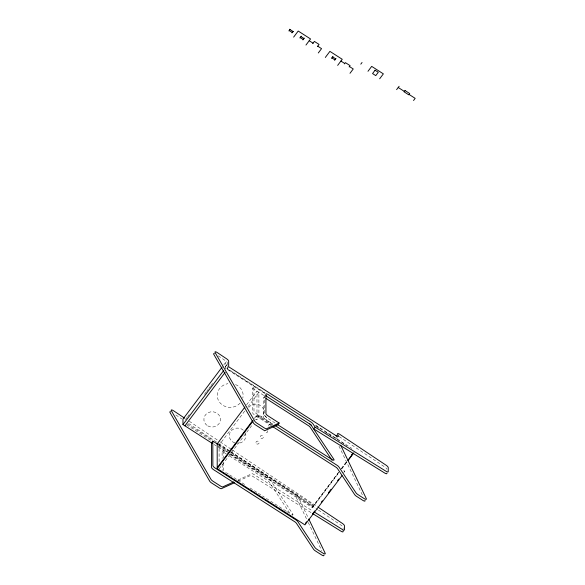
<?xml version="1.0" encoding="UTF-8"?>
<svg xmlns="http://www.w3.org/2000/svg" width="585" height="585" viewBox="0 0 585 585"><rect width="100%" height="100%" fill="white"/><g stroke="black" fill="none" stroke-linecap="round" stroke-linejoin="round"><path stroke-width="0.44" stroke-dasharray="2.92 2.19" d="M275.06 423.021L266.351 417.419L264.691 415.65L264.72 395.628L263.389 397.398M223.784 364.894L225.415 362.722L227.331 363.95L225.152 366.846M185.423 419.613L187.054 417.441M187.602 416.717L189.233 414.553M204.472 394.312L206.103 392.14M206.651 391.423L208.282 389.252M208.823 388.528L210.461 386.363M211.002 385.639L212.633 383.467M225.283 366.875L226.373 365.428L227.331 366.042L225.7 368.214M228.669 366.766L227.338 368.535L265.02 392.71M271.403 425.785L254.775 415.116A2.589 0.819 37 0 1 252.647 412.754L252.603 388.257L253.934 386.495L253.978 410.984A2.589 0.819 37 0 0 256.106 413.346L272.734 424.015M246.607 404.813L256.961 391.058L257.005 415.752L254.826 418.648M244.705 411.109L219.09 445.134L219.119 463.642M247.974 406.765L258.877 392.286L258.921 416.081L256.193 419.701M222.271 452.015L223.602 450.245M254.278 418.472L257.005 414.853L272.259 424.644M219.134 468.929L252.925 424.045M230.951 452.746L297.465 495.415L296.134 497.184L307.227 520.336M292.303 515.422L292.968 514.537M231.024 452.029L312.536 504.321L311.871 505.206L228.815 451.927M338.656 472.117L312.536 506.815L230.256 454.026M341.384 468.505L346.825 461.272M312.536 507.261L338.664 472.563M341.384 468.951L346.825 461.719M229.488 454.428L312.536 507.707L338.664 473.009M341.925 468.673L347.366 461.448M343.636 472.585L344.726 471.137L342.437 469.667M238.007 479.992L251.828 473.755A2.589 0.819 37 0 1 253.693 474.355L312.843 511.122M238.132 481.104L250.497 475.525A2.589 0.819 37 0 1 252.362 476.117L311.512 512.891M315.6 425.156L351.914 448.454M227.338 368.981L265.02 393.157M315.768 425.719L346.532 445.448M265.02 393.603L225.422 368.199L225.415 362.722M316.536 426.662L319.615 428.629M325.765 432.578L331.147 436.03M252.603 388.257L264.698 396.016M272.881 424.249L265.407 419.452A2.589 0.819 37 0 1 263.279 417.09L263.243 397.668A2.589 0.819 37 0 1 264.786 397.705M257.005 415.752L271.498 425.054M187.193 423.906L212.567 440.183M218.717 444.132L230.256 451.532M218.103 444.498L227.931 450.801M186.527 424.79L211.134 440.578M218.819 445.514L228.048 451.43M227.602 452.183L225.583 450.881A2.589 0.819 37 0 0 223.455 450.516L223.47 457.799M230.965 454.34L268.632 478.508A2.589 0.819 37 0 1 270.511 480.234L292.719 513.886A2.589 0.819 37 0 1 290.979 514.23M217.956 446.128L227.185 452.051M214.11 444.556L216.019 445.785M218.285 447.24L226.6 452.571M226.271 453.945L224.252 452.651A2.589 0.819 37 0 0 222.124 452.285L222.139 458.355M229.634 456.103L267.301 480.27A2.589 0.819 37 0 1 269.18 482.003L289.999 513.55M226.3 472.731L228.34 474.04M229.693 474.91L237.166 479.707M237.846 480.146L245.32 484.936M250.08 487.992L257.554 492.782M258.234 493.221L264.347 497.14M266.387 498.449L286.087 511.093M286.767 511.531L290.847 514.142M218.22 355.87L225.313 360.601A2.589 0.819 37 0 1 227.324 362.89L227.338 369.427M339.146 436.556L384.886 467.071A2.589 0.819 37 0 1 386.86 469.163M189.255 421.244L219.433 441.39M220.187 441.887L231.506 449.441M232.267 449.945L317.531 506.837M175.844 414.962L181.884 418.984M188.677 423.518L230.176 451.21M230.936 451.715L317.714 509.615M318.467 510.12L341.106 525.22A2.589 0.819 37 0 1 343.117 527.509L343.117 528.664M266.738 417.683L264.61 415.321M336.872 437.222L337.07 437.631A2.589 0.819 37 0 1 335.044 437.638M338.986 446.187L362.905 496.102M297.465 495.415L308.558 518.566M308.273 522.5L321.787 550.712M344.726 471.137L344.726 472.029M312.536 504.321L312.536 507.707M223.477 462.655L223.492 469.938A2.589 0.819 37 0 0 225.62 472.3M222.146 464.424L222.154 470.494M235.536 384.528A12.958 11.963 -0.1 0 1 242.812 398.158M240.128 403.109A12.958 11.963 -0.1 0 1 218.995 401.427A12.958 11.963 -0.1 0 1 227.909 383.658M248.815 407.372A8.292 7.656 -0.1 0 1 263.023 408.286A8.292 7.656 -0.1 0 1 255.389 419.386M245.269 432.834A8.292 7.656 -0.1 0 1 237.342 443.357M234.899 442.947A8.292 7.656 -0.1 0 1 230.556 431.642A8.292 7.656 -0.1 0 1 243.47 430.319M269.063 426.348A1.616 1.492 -0.1 0 1 269.583 424.235A1.616 1.492 -0.1 0 1 271.842 424.82M267.623 430.655A1.616 1.492 -0.1 0 1 266.57 432.651A1.616 1.492 -0.1 0 1 264.53 431.481M207.807 425.909A8.292 7.656 -0.1 0 0 220.443 419.606A8.292 7.656 -0.1 0 0 208.216 412.659A8.292 7.656 -0.1 0 0 207.807 425.909M260.983 438.187A1.616 1.492 -0.1 0 0 263.447 436.958A1.616 1.492 -0.1 0 0 261.064 435.598A1.616 1.492 -0.1 0 0 260.983 438.187M256.691 443.883A1.616 1.492 -0.1 0 0 259.162 442.655A1.616 1.492 -0.1 0 0 256.771 441.295A1.616 1.492 -0.1 0 0 256.691 443.883"/><path stroke-width="0.88" d="M288.924 30.939L289.992 29.521M291.944 32.877L293.012 31.458M293.626 37.126L298.211 31.042L310.547 38.954L305.962 45.045M299.9 37.974L301.26 36.168M302.92 39.912L304.28 38.105M312.756 43.575L314.379 41.411L319.059 44.416L317.436 46.573M318.306 52.964L321.56 48.643L317.728 46.186M325.318 57.462L329.903 51.37L342.24 59.29L337.655 65.381M331.593 58.31L332.953 56.504M334.613 60.248L335.973 58.441M344.448 63.904L345.406 62.632L350.086 65.63L349.128 66.909M349.998 73.293L353.252 68.971L349.42 66.514M360.791 64.16L362.049 62.5M367.987 71.29L371.687 66.376L383.365 73.871L379.665 78.785M396.601 89.651L399.131 86.287M413.544 100.518L415.167 98.353L409.039 94.419M222.146 367.058L182.966 419.109L182.973 424.586L212.574 443.569M182.973 424.586L223.792 370.371M184.889 425.814L225.159 372.323M218.103 444.498L212.816 441.105L211.485 442.874L211.529 467.371A2.589 0.819 37 0 0 213.657 469.726L294.635 521.681A2.589 0.819 37 0 1 296.515 523.414L313.531 549.191A2.589 0.819 37 0 0 315.403 550.924L321.845 555.055A2.589 0.819 37 0 0 323.871 555.055M244.969 406.984L217.174 443.905L217.218 468.6L304.939 524.877L341.998 475.649M217.218 467.7L252.647 420.644M217.218 468.6L253.188 420.82M279.162 423.035L266.519 428.739A2.589 0.819 37 0 1 264.566 428.088L256.735 423.065A2.589 0.819 37 0 1 254.775 421.207L215.119 352.579A2.589 0.819 37 0 1 217.189 352.521L226.644 358.839A2.589 0.819 37 0 1 228.662 361.12L228.669 366.766L336.375 435.869A2.589 0.819 37 0 0 338.401 435.869L337.618 434.231A2.589 0.819 37 0 1 339.753 434.304L386.217 465.302A2.589 0.819 37 0 1 388.228 467.591L388.235 471.671A2.589 0.819 37 0 1 386.202 471.356L315.169 427.204L312.96 423.854A2.589 0.819 37 0 0 311.081 422.121L268.032 394.502A2.589 0.819 37 0 0 265.904 394.136L265.941 413.551A2.589 0.819 37 0 0 268.069 415.913L279.162 423.035L277.831 424.798L265.188 430.509A2.589 0.819 37 0 1 263.235 429.858L255.404 424.834A2.589 0.819 37 0 1 253.444 422.977L213.788 354.349A2.589 0.819 37 0 1 214.351 353.567M315.169 427.204L313.838 428.966L384.872 473.126A2.589 0.819 37 0 0 386.904 473.433L386.904 473.119M351.724 454.764L352.813 453.324M348.455 459.554L352.813 453.77M347.914 460.724L353.903 452.775M305.48 523.261L306.569 521.813M312.565 513.849L314.745 510.954M321.289 502.266L322.379 500.818M328.375 492.855L331.103 489.235M337.64 480.548L338.73 479.1M233.649 481.967L222.739 486.888A2.589 0.819 37 0 1 220.786 486.237L212.955 481.214A2.589 0.819 37 0 1 210.995 479.356L171.339 410.728A2.589 0.819 37 0 1 173.409 410.67L184.721 418.224M234.497 482.749L221.408 488.658A2.589 0.819 37 0 1 219.448 488.007L211.616 482.983A2.589 0.819 37 0 1 209.664 481.126L170.001 412.498A2.589 0.819 37 0 1 170.571 411.716M266.702 396.272L265.919 395.84L310.847 424.732L333.838 459.269A2.589 0.819 37 0 1 331.966 459.532L276.932 424.22M314.32 512.043L342.422 529.505A2.589 0.819 37 0 0 344.455 529.82L344.448 525.74A2.589 0.819 37 0 0 342.437 523.458L318.284 507.341M312.99 513.805L341.092 531.275A2.589 0.819 37 0 0 343.124 531.582L343.124 530.639M398.231 87.487L404.359 91.421M309.216 40.723L313.048 43.18M340.909 61.059L344.74 63.516M289.568 29.25L293.436 31.736M300.961 36.562L303.981 38.5M332.653 56.891L335.673 58.836M289.224 30.544L292.244 32.482M300.193 37.586L303.213 39.524M331.885 57.915L334.905 59.853M266.043 398.473L308.419 425.661A2.589 0.819 37 0 1 310.299 427.386L332.046 460.336M274.906 425.412L337.084 465.302A2.589 0.819 37 0 1 338.964 467.035L355.98 492.811A2.589 0.819 37 0 0 357.859 494.544L364.294 498.676A2.589 0.819 37 0 0 366.32 498.669L340.667 445.141M272.851 426.714L335.753 467.071A2.589 0.819 37 0 1 337.633 468.804L354.649 494.581A2.589 0.819 37 0 0 356.521 496.314L362.963 500.446A2.589 0.819 37 0 0 364.989 500.438M309.75 423.891L311.63 425.624M336.382 436.205L336.287 436A2.589 0.819 37 0 1 337.187 435.43M308.909 519.29L325.202 553.286A2.589 0.819 37 0 1 323.176 553.286L316.741 549.154A2.589 0.819 37 0 1 314.862 547.428L297.845 521.644A2.589 0.819 37 0 0 295.966 519.919L214.987 467.963A2.589 0.819 37 0 1 212.86 465.601L212.816 441.105M375.065 70.222L372.557 73.564L375.767 75.626L378.283 72.284L375.065 70.222M405.025 90.536L404.059 91.816L408.747 94.814L409.705 93.541L405.025 90.536"/></g></svg>
